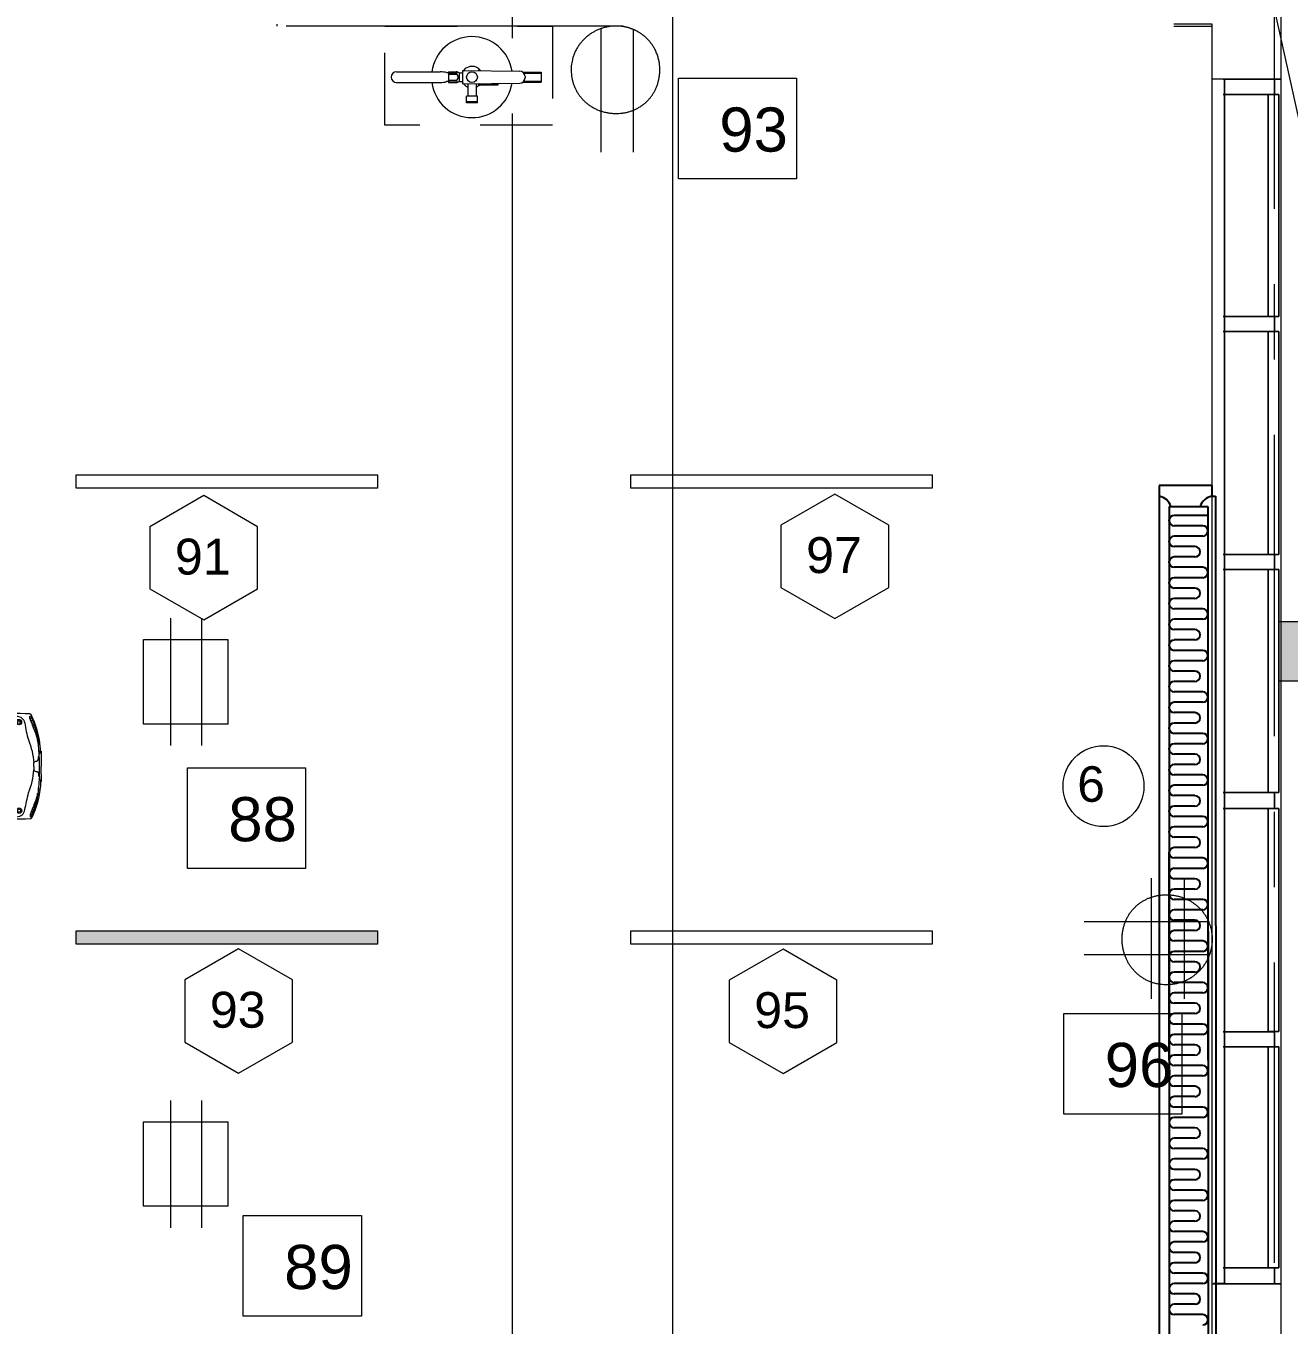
# Model space of a CAD drawing. Header units: inches. Extents: x 0.9 to 36.3, y 0.7 to 23.3.
# Drawn here: x 27.751 to 29.846, y 7.065 to 9.22 of the extents above; entities that cross this region are included whole.
import ezdxf

# ---------------------------------------------------------------- set-up
doc = ezdxf.new("R2010")
doc.units = ezdxf.units.IN
doc.linetypes.add('ACAD_ISO02W100', pattern=[15, 12, -3])
doc.linetypes.add('DASHED2', pattern=[0.375, 0.25, -0.125])
doc.layers.get('0').update_dxf_attribs({"color": 1})
doc.layers.add('Baseboard heater', color=7, linetype='Continuous', true_color=0x581317)
for name, color, linetype, lineweight, true_color in [('Blocks', 7, 'Continuous', 5, 0x9a9c7f), ('Lights', 7, 'Continuous', 15, 0xff0a0a), ('Numbering Baseboard Heater', 7, 'Continuous', 0, 0x581317), ('Numbering Lights', 1, 'Continuous', 15, 0xff0000), ('PDF_Geometry', 7, 'Continuous', 9, 0x777777)]:
    doc.layers.add(name, color=color, linetype=linetype, lineweight=lineweight, true_color=true_color)
for name, color, linetype, lineweight in [('Fire Extinguisher', 12, 'Continuous', 15), ('Numbering receptecles', 170, 'Continuous', 15), ('Receptacles', 170, 'Continuous', 15)]:
    doc.layers.add(name, color=color, linetype=linetype, lineweight=lineweight)
doc.styles.get("Standard").update_dxf_attribs({"font": 'arial.ttf'})

# ---------------------------------------------------------------- blocks, each defined once
blk = doc.blocks.new('Epson 5040ub_top_cad-block.com')
at = {"color": 0}
for points in [[(-73.9, -4.5), (-73.9, 0), (0, 0)], [(73.9, -4.5), (73.9, 0), (0, 0)], [(-230.6, -53.4), (-238.1, -47.2)], [(-219.7, -49.3), (-227.7, -42.6)], [(-208.3, -44.9), (-216.4, -38.2)], [(-198.7, -41.1), (-206.5, -34.6)], [(-188.1, -37), (-195.3, -31)], [(-177.2, -32.4), (-183.1, -27.5)], [(-167.9, -28.7), (-172.6, -24.9)], [(-157.3, -24.9), (-160.4, -22.3)], [(-147.5, -21.8), (-149.4, -20.3)], [(-138.3, -19.3), (-138.9, -18.8)], [(138.3, -19.3), (138.9, -18.8)], [(147.5, -21.8), (149.4, -20.3)], [(157.3, -24.9), (160.4, -22.3)], [(167.9, -28.7), (172.6, -24.9)], [(177.2, -32.4), (183.1, -27.5)], [(188.1, -37), (195.3, -31)], [(198.7, -41.1), (206.5, -34.6)], [(208.3, -44.9), (216.4, -38.2)], [(219.7, -49.3), (227.7, -42.6)], [(230.6, -53.4), (238.1, -47.2)], [(-18.6, -359.4), (0, -359.4)], [(-18.6, -371.4), (0, -371.4)], [(18.6, -359.4), (0, -359.4)], [(18.6, -371.4), (0, -371.4)], [(-48.7, -438.5), (48.7, -438.5)]]:
    blk.add_lwpolyline(points, dxfattribs=at)
for points in [[(0, -36.6), (-16.8, -36.6, -0.354906), (-24.2, -30.6, -0.016056), (-25.6, -22.2, 0.285232), (-31.3, -15.4, 0.084022), (-44.3, -13.5, -0.143766), (-48.6, -12.3, -0.072792), (-51.7, -9.7), (-60.2, -10.3, 0.320532), (-65.8, -5.2, 0.048215), (-96.9, -4.8, 0.096612), (-253.6, -49, 0.263617), (-257.6, -55.1, 0.012885), (-257.6, -426.5, -0.781265)], [(-60.2, -10.3), (-106, -13.5, 0.045223), (-106, -13.5, 0.07056), (-174.3, -31.3, -0.006437), (-228.3, -52.6, -0.072856), (-242.6, -55.7, -0.70445), (-245.6, -48.9, -0.081569), (-240.3, -45.4, -0.0531), (-169.8, -21.4, -0.048177), (-106, -13.5, -6.183682)], [(-48.7, -438.5), (-87.3, -438.5, -0.020934), (-200.3, -433.8, -0.427836), (-246.2, -376.8), (-246.2, -120.6, -0.367703), (-212.3, -80.7, 0.026801), (-129.5, -62.7, 0.03082), (-129.5, -62.7, -0.081077), (-16.8, -36.6, -8.970593)], [(-246.5, -53.2, -0.112665), (-245.6, -51.7, -0.081569), (-240.3, -48.2, -0.0531), (-169.8, -24.2, -0.02751), (-133.5, -18.2, -0.02751)], [(0, -36.6), (16.8, -36.6, 0.354906), (24.2, -30.6, 0.016056), (25.6, -22.2, -0.285232), (31.3, -15.4, -0.084022), (44.3, -13.5, 0.143766), (48.6, -12.3, 0.072792), (51.7, -9.7), (60.2, -10.3, -0.320532), (65.8, -5.2, -0.048215), (96.9, -4.8, -0.096612), (253.6, -49, -0.263617), (257.6, -55.1, -0.012885), (257.6, -426.5, 0.781265)], [(48.7, -438.5), (87.3, -438.5, 0.020934), (200.3, -433.8, 0.427836), (246.2, -376.8), (246.2, -120.6, 0.367703), (212.3, -80.7, -0.026801), (129.5, -62.7, -0.03082), (129.5, -62.7, 0.081077), (16.8, -36.6, 8.970593)], [(60.2, -10.3), (106, -13.5, -0.045223), (106, -13.5, -0.07056), (174.3, -31.3, 0.006437), (228.3, -52.6, 0.072856), (242.6, -55.7, 0.70445), (245.6, -48.9, 0.081569), (240.3, -45.4, 0.0531), (169.8, -21.4, 0.048177), (106, -13.5, 6.183682)], [(246.5, -53.2, 0.112665), (245.6, -51.7, 0.081569), (240.3, -48.2, 0.0531), (169.8, -24.2, 0.02751), (133.5, -18.2, 0.02751)], [(-257.6, -426.5, 0.30611), (-247.4, -441.7, 0.079705), (-229.7, -445.7, 0.003039), (0, -450, 73.76926)], [(257.6, -426.5, -0.30611), (247.4, -441.7, -0.079705), (229.7, -445.7, -0.003039), (0, -450, -73.76926)]]:
    blk.add_lwpolyline(points, format="xyb", dxfattribs=at)
for centre, radius in [((-217, -109.2), 13.3), ((-217, -109.2), 7.38), ((217, -109.2), 13.3), ((217, -109.2), 7.38)]:
    blk.add_circle(centre, radius, dxfattribs=at)
for centre, radius, start, end in [((0, -858.8), 850.7, 86.51693, 93.48307), ((-14, -365.4), 7.59, 127.73948, 232.26052), ((14, -365.4), 7.59, 307.73948, 52.26052)]:
    blk.add_arc(centre, radius, start, end, dxfattribs=at)
blk = doc.blocks.new('Fire Extinguisher_top_dwgmodels.com')
at = {"color": 0}
for p, q in [((-111.7, 8), (-47, 8)), ((-34.9, 6.6), (-37.6, 6.6)), ((-34.9, 8), (-34.9, -8)), ((-34.9, 8), (-23.5, 8)), ((-34.9, 4.6), (-23.2, 4.6)), ((-34.8, 5.7), (-23.2, 5.7)), ((-18.9, 6.3), (-18.9, -6.3)), ((-18.9, 6.3), (-13.5, 6.3)), ((-13.5, -10), (-13.5, 10)), ((-13.5, 10), (70.6, 8.9)), ((10.3, 9.7), (10.3, 11.5)), ((10.7, 9.7), (10.7, 11.5)), ((75, 7.5), (102.5, 7.5)), ((76.7, 5.9), (102.5, 5.9)), ((78.5, 0.9), (78.5, -0.9)), ((102.5, 7.5), (102.5, -7.5)), ((-111.7, -8), (-47, -8)), ((-34.9, -6.6), (-37.6, -6.6)), ((-34.9, -4.6), (-23.2, -4.6)), ((-34.9, -8), (-23.5, -8)), ((-34.8, -5.7), (-23.2, -5.7)), ((-18.9, -6.3), (-13.5, -6.3)), ((-13.5, -10), (70.6, -8.9)), ((-6, -9.9), (-6, -28.4)), ((6, -9.7), (6, -28.4)), ((10.3, -9.7), (10.3, -9.7)), ((10.7, -9.9), (10.7, -9.7)), ((10.8, -10.2), (11, -9.9)), ((10.9, -10.4), (38.5, -10.4)), ((10.9, -11.2), (38.5, -11.2)), ((75, -7.5), (102.5, -7.5)), ((76.7, -5.9), (102.5, -5.9)), ((-8, -38), (-8, -28.4)), ((8, -28.4), (-8, -28.4)), ((-8, -36.1), (8, -36.1)), ((8, -38), (-8, -38)), ((8, -38), (8, -28.4))]:
    blk.add_line(p, q, dxfattribs=at)
blk.add_circle((0, 0), 8, dxfattribs=at)
for centre, radius, start, end in [((0, 0), 60, 8.6363, 172.3377), ((-111.7, 0), 8, 90, 270), ((-48.9, -37), 45.1, 75.4552, 87.5164), ((-23.6, 0.6), 7.45, 50.2127, 88.8117), ((-23.3, 7.7), 1.98, 271.9881, 358.9526), ((-25.5, 0), 5.13, 297.4534, 62.5466), ((0, 0), 16, 147.6298, 156.9032), ((0, 0), 16, 37.0611, 141.3809), ((10.5, 11.5), 0.177, 14.0852, 165.9148), ((70.5, 0.9), 8, 0, 89.221), ((0, 0), 60, 187.6623, 351.3637), ((-48.9, 37), 45.1, 272.4836, 284.5448), ((-23.6, -0.6), 7.45, 271.1883, 309.7873), ((-23.3, -7.7), 1.98, 1.0474, 88.0119), ((0, 0), 16, 203.0968, 212.3702), ((0, 0), 16, 218.6191, 247.9757), ((-11.2, -9.9), 0.819, 184.1848, 357.3731), ((0, 0), 16, 292.0243, 310.0558), ((10.5, -11), 1.25, 101.8101, 350.1732), ((10.5, -11), 0.907, 90, 346.3844), ((10.2, -9.7), 0.107, 282.2941, 2.9308), ((10.4, -9.9), 0.229, 277.2272, 346.9737), ((11.1, -10.8), 0.447, 116.5651, 243.4349), ((0, 0), 16, 312.0013, 315.4535), ((10.5, -11), 0.907, 40.2976, 70.7774), ((10.5, -11), 1.25, 27.9629, 66.6982), ((0, 0), 16, 319.3461, 322.9389), ((38.3, -10.8), 0.447, 296.5651, 63.4349), ((70.5, -0.9), 8, 270.779, 0)]:
    blk.add_arc(centre, radius, start, end, dxfattribs=at)

msp = doc.modelspace()

# ---------------------------------------------------------------- hatches: boundary and pattern name
at = {"layer": 'Lights', "linetype": 'ByBlock', "ltscale": 0.001, "transparency": 33554559}
h = msp.add_hatch(color=256, dxfattribs=at)
h.paths.add_polyline_path([(24.124, 7.7186), (24.124, 7.6966), (24.624, 7.6966), (24.624, 7.7186)])
h.paths.add_polyline_path([(26.474, 7.6966), (26.474, 7.7186), (25.974, 7.7186), (25.974, 7.6966)])
h.paths.add_polyline_path([(28.334, 7.6966), (28.334, 7.7186), (27.834, 7.7186), (27.834, 7.6966)])
at = {"layer": 'PDF_Geometry', "linetype": 'DASHED2', "ltscale": 0.08, "transparency": 33554559}
h = msp.add_hatch(color=256, dxfattribs=at)
h.dxf.hatch_style = 1
h.paths.add_polyline_path([(31.767, 8.2313), (30.0487, 8.2313), (30.0567, 8.1956, -0.057462), (30.1145, 8.202, -0.191616), (30.2903, 8.1332), (31.767, 8.1332)])
h.paths.add_polyline_path([(30.0487, 8.2313), (29.8324, 8.2313), (29.8324, 8.1332), (29.9397, 8.1332, -0.132886), (30.0567, 8.1956)])
h.paths.add_polyline_path([(30.1145, 8.202, 0.191813), (29.9397, 8.1332), (30.2903, 8.1332, 0.191616)])

# ---------------------------------------------------------------- linework, layer by layer
at = {"layer": 'Baseboard heater', "linetype": 'ByBlock', "ltscale": 0.5}
for p, q in [((29.6306, 8.4572), (29.6308, 6.8947)), ((29.7179, 8.4572), (29.6306, 8.4572)), ((29.7179, 8.4572), (29.7179, 8.4397)), ((29.7179, 8.4397), (29.7243, 8.4397)), ((29.7243, 8.4397), (29.7245, 6.9122))]:
    msp.add_line(p, q, dxfattribs=at)
at = {"layer": 'Baseboard heater', "linetype": 'ByBlock', "ltscale": 0.3}
for p, q in [((29.6469, 8.4228), (29.7114, 8.4228)), ((29.6469, 8.4228), (29.647, 6.9291)), ((29.7114, 8.4078), (29.6555, 8.4078)), ((29.7114, 8.4228), (29.7116, 6.9292)), ((29.7028, 8.3906), (29.6555, 8.3906)), ((29.7028, 8.3734), (29.6555, 8.3733)), ((29.6899, 8.3561), (29.6555, 8.3561)), ((29.6899, 8.3389), (29.6555, 8.3389)), ((29.7028, 8.3217), (29.6555, 8.3217)), ((29.7028, 8.3045), (29.6555, 8.3045)), ((29.6899, 8.2873), (29.6555, 8.2873)), ((29.6899, 8.27), (29.6555, 8.27)), ((29.7028, 8.2528), (29.6555, 8.2528)), ((29.7028, 8.2356), (29.6555, 8.2356)), ((29.6899, 8.2184), (29.6555, 8.2184)), ((29.6899, 8.2012), (29.6555, 8.2012)), ((29.7029, 8.1839), (29.6555, 8.1839)), ((29.7029, 8.1667), (29.6555, 8.1667)), ((29.6899, 8.1495), (29.6555, 8.1495)), ((29.6899, 8.1323), (29.6555, 8.1323)), ((29.7029, 8.1151), (29.6555, 8.1151)), ((29.7029, 8.0978), (29.6555, 8.0978)), ((29.6899, 8.0806), (29.6555, 8.0806)), ((29.6899, 8.0634), (29.6555, 8.0634)), ((29.7029, 8.0462), (29.6555, 8.0462)), ((29.7029, 8.029), (29.6555, 8.029)), ((29.69, 8.0117), (29.6555, 8.0117)), ((29.69, 7.9945), (29.6555, 7.9945)), ((29.7029, 7.9773), (29.6555, 7.9773)), ((29.7029, 7.9601), (29.6555, 7.9601)), ((29.69, 7.9429), (29.6555, 7.9429)), ((29.69, 7.9256), (29.6555, 7.9256)), ((29.7029, 7.9084), (29.6555, 7.9084)), ((29.7029, 7.8912), (29.6555, 7.8912)), ((29.69, 7.874), (29.6555, 7.874)), ((29.647, 7.5038), (29.6469, 7.8481)), ((29.69, 7.8568), (29.6555, 7.8568)), ((29.7115, 7.8509), (29.7115, 7.5038)), ((29.7029, 7.8395), (29.6555, 7.8395)), ((29.7029, 7.8223), (29.6555, 7.8223)), ((29.69, 7.8051), (29.6555, 7.8051)), ((29.69, 7.7879), (29.6555, 7.7879)), ((29.7029, 7.7707), (29.6555, 7.7707)), ((29.7029, 7.7534), (29.6555, 7.7534)), ((29.69, 7.7362), (29.6555, 7.7362)), ((29.69, 7.719), (29.6556, 7.719)), ((29.7029, 7.7018), (29.6556, 7.7018)), ((29.7029, 7.6846), (29.6556, 7.6846)), ((29.69, 7.6673), (29.6556, 7.6673)), ((29.69, 7.6501), (29.6556, 7.6501)), ((29.7029, 7.6329), (29.6556, 7.6329)), ((29.7029, 7.6157), (29.6556, 7.6157)), ((29.69, 7.5985), (29.6556, 7.5985)), ((29.69, 7.5812), (29.6556, 7.5812)), ((29.7029, 7.564), (29.6556, 7.564)), ((29.7029, 7.5468), (29.6556, 7.5468)), ((29.69, 7.5296), (29.6556, 7.5296)), ((29.69, 7.5124), (29.6556, 7.5124)), ((29.7029, 7.4951), (29.6556, 7.4951)), ((29.7029, 7.4779), (29.6556, 7.4779)), ((29.69, 7.4607), (29.6556, 7.4607)), ((29.69, 7.4435), (29.6556, 7.4435)), ((29.7029, 7.4263), (29.6556, 7.4263)), ((29.7029, 7.409), (29.6556, 7.409)), ((29.69, 7.3918), (29.6556, 7.3918)), ((29.69, 7.3746), (29.6556, 7.3746)), ((29.7029, 7.3574), (29.6556, 7.3574)), ((29.7029, 7.3402), (29.6556, 7.3402)), ((29.69, 7.3229), (29.6556, 7.3229)), ((29.69, 7.3057), (29.6556, 7.3057)), ((29.703, 7.2885), (29.6556, 7.2885)), ((29.703, 7.2713), (29.6556, 7.2713)), ((29.69, 7.2541), (29.6556, 7.2541)), ((29.69, 7.2368), (29.6556, 7.2368)), ((29.703, 7.2196), (29.6556, 7.2196)), ((29.703, 7.2024), (29.6556, 7.2024)), ((29.6901, 7.1852), (29.6556, 7.1852)), ((29.6901, 7.168), (29.6556, 7.168)), ((29.703, 7.1508), (29.6556, 7.1507)), ((29.703, 7.1335), (29.6556, 7.1335)), ((29.6901, 7.1163), (29.6556, 7.1163)), ((29.6901, 7.0991), (29.6556, 7.0991)), ((29.703, 7.0819), (29.6556, 7.0819))]:
    msp.add_line(p, q, dxfattribs=at)
for centre, radius, start, end in [((29.6262, 8.4151), 0.025, 17.8466, 79.8996), ((29.7223, 8.4151), 0.025, 100.1133, 162.1663), ((29.6555, 8.3992), 0.00861, 90.0065, 270.0065), ((29.7028, 8.382), 0.00861, 270.0065, 90.0065), ((29.6555, 8.3647), 0.00861, 90.0065, 270.0065), ((29.6899, 8.3475), 0.00861, 270.0065, 90.0065), ((29.6555, 8.3303), 0.00861, 90.0065, 270.0065), ((29.7028, 8.3131), 0.00861, 270.0065, 90.0065), ((29.6555, 8.2959), 0.00861, 90.0065, 270.0065), ((29.6899, 8.2786), 0.00861, 270.0065, 90.0065), ((29.6555, 8.2614), 0.00861, 90.0065, 270.0065), ((29.6555, 8.227), 0.00861, 90.0065, 270.0065), ((29.7028, 8.2442), 0.00861, 270.0065, 90.0065), ((29.6899, 8.2098), 0.00861, 270.0065, 90.0065), ((29.6555, 8.1925), 0.00861, 90.0065, 270.0065), ((29.7029, 8.1753), 0.00861, 270.0065, 90.0065), ((29.6555, 8.1581), 0.00861, 90.0065, 270.0065), ((29.6899, 8.1409), 0.00861, 270.0065, 90.0065), ((29.6555, 8.1237), 0.00861, 90.0065, 270.0065), ((29.7029, 8.1064), 0.00861, 270.0065, 90.0065), ((29.6555, 8.0892), 0.00861, 90.0065, 270.0065), ((29.6555, 8.0548), 0.00861, 90.0065, 270.0065), ((29.6899, 8.072), 0.00861, 270.0065, 90.0065), ((29.7029, 8.0376), 0.00861, 270.0065, 90.0065), ((29.6555, 8.0203), 0.00861, 90.0065, 270.0065), ((29.69, 8.0031), 0.00861, 270.0065, 90.0065), ((29.6555, 7.9859), 0.00861, 90.0065, 270.0065), ((29.7029, 7.9687), 0.00861, 270.0065, 90.0065), ((29.6555, 7.9515), 0.00861, 90.0065, 270.0065), ((29.69, 7.9342), 0.00861, 270.0065, 90.0065), ((29.6555, 7.917), 0.00861, 90.0065, 270.0065), ((29.6555, 7.8826), 0.00861, 90.0065, 270.0065), ((29.7029, 7.8998), 0.00861, 270.0065, 90.0065), ((29.69, 7.8654), 0.00861, 270.0065, 90.0065), ((29.6555, 7.8481), 0.00861, 90.0065, 270.0065), ((29.7029, 7.8309), 0.00861, 270.0065, 90.0065), ((29.6555, 7.8137), 0.00861, 90.0065, 270.0065), ((29.69, 7.7965), 0.00861, 270.0065, 90.0065), ((29.6555, 7.7793), 0.00861, 90.0065, 270.0065), ((29.7029, 7.7621), 0.00861, 270.0065, 90.0065), ((29.6555, 7.7448), 0.00861, 90.0065, 270.0065), ((29.6556, 7.7104), 0.00861, 90.0065, 270.0065), ((29.69, 7.7276), 0.00861, 270.0065, 90.0065), ((29.7029, 7.6932), 0.00861, 270.0065, 90.0065), ((29.6556, 7.6759), 0.00861, 90.0065, 270.0065), ((29.69, 7.6587), 0.00861, 270.0065, 90.0065), ((29.6556, 7.6415), 0.00861, 90.0065, 270.0065), ((29.7029, 7.6243), 0.00861, 270.0065, 90.0065), ((29.6556, 7.6071), 0.00861, 90.0065, 270.0065), ((29.69, 7.5899), 0.00861, 270.0065, 90.0065), ((29.6556, 7.5726), 0.00861, 90.0065, 270.0065), ((29.6556, 7.5382), 0.00861, 90.0065, 270.0065), ((29.7029, 7.5554), 0.00861, 270.0065, 90.0065), ((29.69, 7.521), 0.00861, 270.0065, 90.0065), ((29.6556, 7.5038), 0.00861, 90.0065, 270.0065), ((29.7029, 7.4865), 0.00861, 270.0065, 90.0065), ((29.6556, 7.4693), 0.00861, 90.0065, 270.0065), ((29.69, 7.4521), 0.00861, 270.0065, 90.0065), ((29.6556, 7.4349), 0.00861, 90.0065, 270.0065), ((29.7029, 7.4177), 0.00861, 270.0065, 90.0065), ((29.6556, 7.4004), 0.00861, 90.0065, 270.0065), ((29.6556, 7.366), 0.00861, 90.0065, 270.0065), ((29.69, 7.3832), 0.00861, 270.0065, 90.0065), ((29.7029, 7.3488), 0.00861, 270.0065, 90.0065), ((29.6556, 7.3316), 0.00861, 90.0065, 270.0065), ((29.69, 7.3143), 0.00861, 270.0065, 90.0065), ((29.6556, 7.2971), 0.00861, 90.0065, 270.0065), ((29.703, 7.2799), 0.00861, 270.0065, 90.0065), ((29.6556, 7.2627), 0.00861, 90.0065, 270.0065), ((29.69, 7.2455), 0.00861, 270.0065, 90.0065), ((29.6556, 7.2282), 0.00861, 90.0065, 270.0065), ((29.6556, 7.1938), 0.00861, 90.0065, 270.0065), ((29.703, 7.211), 0.00861, 270.0065, 90.0065), ((29.6901, 7.1766), 0.00861, 270.0065, 90.0065), ((29.6556, 7.1594), 0.00861, 90.0065, 270.0065), ((29.6556, 7.1249), 0.00861, 90.0065, 270.0065), ((29.703, 7.1421), 0.00861, 270.0065, 90.0065), ((29.6901, 7.1077), 0.00861, 270.0065, 90.0065), ((29.6556, 7.0905), 0.00861, 90.0065, 270.0065), ((29.703, 7.0733), 0.00861, 270.0065, 90.0065)]:
    msp.add_arc(centre, radius, start, end, dxfattribs=at)
at = {"layer": 'Fire Extinguisher', "linetype": 'ACAD_ISO02W100', "ltscale": 0.01}
msp.add_lwpolyline([(28.3459, 9.2197), (28.6242, 9.2197), (28.6242, 9.0554), (28.3459, 9.0554)], close=True, dxfattribs=at)
at = {"layer": 'Lights', "linetype": 'ByBlock'}
for points in [[(27.834, 8.4531), (27.834, 8.4751), (28.334, 8.4751), (28.334, 8.4531)], [(28.754, 8.4531), (28.754, 8.4751), (29.254, 8.4751), (29.254, 8.4531)], [(27.834, 7.6966), (27.834, 7.7186), (28.334, 7.7186), (28.334, 7.6966)], [(28.754, 7.6966), (28.754, 7.7186), (29.254, 7.7186), (29.254, 7.6966)]]:
    msp.add_lwpolyline(points, close=True, dxfattribs=at)
at = {"layer": 'Numbering Baseboard Heater', "linetype": 'ByBlock', "ltscale": 0.001}
msp.add_circle((29.5383, 7.9586), 0.0671, dxfattribs=at)
at = {"layer": 'Numbering Lights', "linetype": 'ByBlock', "ltscale": 0.001}
for points in [[(28.0455, 8.4408), (27.9561, 8.3891), (27.9561, 8.2859), (28.0455, 8.2343), (28.1349, 8.2859), (28.1349, 8.3891)], [(29.0927, 8.4432), (29.0032, 8.3916), (29.0032, 8.2884), (29.0927, 8.2367), (29.1821, 8.2884), (29.1821, 8.3916)], [(28.1035, 7.6889), (28.0141, 7.6373), (28.0141, 7.534), (28.1035, 7.4824), (28.1929, 7.534), (28.1929, 7.6373)], [(29.0066, 7.6883), (28.9172, 7.6367), (28.9172, 7.5334), (29.0066, 7.4818), (29.096, 7.5334), (29.096, 7.6367)]]:
    msp.add_lwpolyline(points, close=True, dxfattribs=at)
at = {"layer": 'Numbering receptecles', "linetype": 'ByBlock', "ltscale": 0.001}
for points in [[(28.833, 9.1334), (29.029, 9.1334), (29.029, 8.9661), (28.833, 8.9661)], [(28.0185, 7.9892), (28.2145, 7.9892), (28.2145, 7.8219), (28.0185, 7.8219)], [(29.4724, 7.5815), (29.6684, 7.5815), (29.6684, 7.4143), (29.4724, 7.4143)], [(28.1111, 7.2463), (28.3071, 7.2463), (28.3071, 7.0791), (28.1111, 7.0791)]]:
    msp.add_lwpolyline(points, close=True, dxfattribs=at)
at = {"layer": 'PDF_Geometry', "linetype": 'ByBlock'}
for points in [[(28.5577, 9.1998), (28.5577, 9.6998)], [(29.822, 8.9163), (29.822, 9.4163)], [(28.8237, 8.8601), (28.8237, 9.3601)], [(29.9084, 8.8595), (29.8001, 9.3462)], [(29.7191, 9.3197), (29.8324, 9.3197), (29.8324, 9.2664), (29.8324, 9.1314), (29.7191, 9.1314)], [(28.1673, 9.2197), (28.1673, 9.2213), (28.1673, 9.223)], [(28.7408, 9.2197), (28.1825, 9.2197)], [(29.7184, 9.1312), (29.7184, 9.2228), (29.6551, 9.2228)], [(29.6551, 9.2195), (29.7184, 9.2195)], [(29.7184, 7.1329), (29.7184, 9.1312)], [(29.7209, 9.1319), (29.7391, 9.1319)], [(29.8223, 9.1314), (29.8324, 9.1314), (29.8324, 7.1331), (29.8223, 7.1331)], [(28.5577, 8.9498), (28.5577, 9.0748)], [(28.5577, 6.3265), (28.5577, 8.9498)], [(28.8237, 6.2367), (28.8237, 8.8601)], [(29.822, 8.6663), (29.822, 8.7913)], [(29.822, 8.0413), (29.822, 8.5413)], [(29.8289, 8.1332), (31.767, 8.1332), (31.767, 8.2313), (29.8289, 8.2313)], [(29.822, 7.7913), (29.822, 7.9163)], [(29.822, 7.168), (29.822, 7.6663)], [(29.7391, 7.1335), (29.7209, 7.1335)], [(24.7419, 6.193), (29.7184, 6.193), (29.7184, 7.1329)], [(29.7191, 7.1331), (29.8324, 7.1331), (29.8324, 6.1931), (29.8324, 6.0998), (24.7426, 6.0998)]]:
    msp.add_lwpolyline(points, dxfattribs=at)
for points in [[(29.822, 9.1313), (29.822, 9.1063), (29.7369, 9.1063), (29.822, 9.1063), (29.822, 9.1313), (29.7369, 9.1313)], [(29.7391, 9.1069), (29.7391, 9.1319)], [(29.7391, 9.1069), (29.7391, 8.7386)], [(29.7391, 9.1069), (29.7391, 8.7386)], [(29.8289, 8.738), (29.8289, 9.1063), (29.8106, 9.1063), (29.8289, 9.1063), (29.8289, 8.738), (29.8106, 8.738)], [(29.8116, 9.1067), (29.8116, 8.7383)], [(29.822, 8.7129), (29.822, 8.7379), (29.7369, 8.7379), (29.822, 8.7379), (29.822, 8.7129), (29.7369, 8.7129)], [(29.7391, 8.7386), (29.7391, 8.7136)], [(29.7391, 8.7136), (29.7391, 8.3436)], [(29.7391, 8.7136), (29.7391, 8.3436)], [(29.8289, 8.343), (29.8289, 8.713), (29.8106, 8.713), (29.8289, 8.713), (29.8289, 8.343), (29.8106, 8.343)], [(29.8116, 8.7133), (29.8116, 8.3433)], [(29.822, 8.318), (29.822, 8.343), (29.7369, 8.343), (29.822, 8.343), (29.822, 8.318), (29.7369, 8.318)], [(29.7391, 8.3436), (29.7391, 8.3186)], [(29.7391, 8.3186), (29.7391, 7.9485)], [(29.7391, 8.3186), (29.7391, 7.9485)], [(29.8289, 7.9481), (29.8289, 8.318), (29.8106, 8.318), (29.8289, 8.318), (29.8289, 7.9481), (29.8106, 7.9481)], [(29.8116, 8.3183), (29.8116, 7.9483)], [(29.822, 7.9213), (29.822, 7.948), (29.7369, 7.948), (29.822, 7.948), (29.822, 7.9213), (29.7369, 7.9213)], [(29.7391, 7.9485), (29.7391, 7.9219)], [(29.7391, 7.9219), (29.7391, 7.5519)], [(29.7391, 7.9219), (29.7391, 7.5519)], [(29.8289, 7.5514), (29.8289, 7.9214), (29.8106, 7.9214), (29.8289, 7.9214), (29.8289, 7.5514), (29.8106, 7.5514)], [(29.8116, 7.9217), (29.8116, 7.5517)], [(29.822, 7.5263), (29.822, 7.5513), (29.7369, 7.5513), (29.822, 7.5513), (29.822, 7.5263), (29.7369, 7.5263)], [(29.7391, 7.5519), (29.7391, 7.5269)], [(29.7391, 7.5269), (29.7391, 7.1602)], [(29.7391, 7.5269), (29.7391, 7.1602)], [(29.8289, 7.1597), (29.8289, 7.5264), (29.8106, 7.5264), (29.8289, 7.5264), (29.8289, 7.1597), (29.8106, 7.1597)], [(29.8116, 7.5267), (29.8116, 7.16)], [(29.822, 7.133), (29.822, 7.1597), (29.7369, 7.1597), (29.822, 7.1597), (29.822, 7.133), (29.7369, 7.133)], [(29.7391, 7.1602), (29.7391, 7.1335)]]:
    msp.add_lwpolyline(points, close=True, dxfattribs=at)
at = {"layer": 'Receptacles', "linetype": 'ByBlock'}
for points in [[(28.7048, 9.0104), (28.7048, 9.2155)], [(28.7587, 9.0104), (28.7587, 9.2138)], [(27.9909, 8.0262), (27.9909, 8.2373)], [(28.0422, 8.0262), (28.0422, 8.2373)], [(29.6175, 7.8059), (29.6175, 7.6059)], [(29.6722, 7.8059), (29.6722, 7.6059)], [(29.506, 7.7343), (29.7143, 7.7343)], [(29.506, 7.6796), (29.7143, 7.6796)], [(27.9909, 7.2261), (27.9909, 7.4372)], [(28.0422, 7.2261), (28.0422, 7.4372)]]:
    msp.add_lwpolyline(points, dxfattribs=at)
for points in [[(28.0856, 8.2017), (28.0856, 8.0617), (27.9455, 8.0617), (27.9455, 8.2017)], [(28.0856, 7.4017), (28.0856, 7.2616), (27.9455, 7.2616), (27.9455, 7.4017)]]:
    msp.add_lwpolyline(points, close=True, dxfattribs=at)
for points, weights, knots in [([(28.7297, 9.2197), (28.7492, 9.2198), (28.7673, 9.2124), (28.7811, 9.1986), (28.7949, 9.1848), (28.8023, 9.1667), (28.8022, 9.1472), (28.8022, 9.1057), (28.7711, 9.0746), (28.7297, 9.0746), (28.6882, 9.0746), (28.6551, 9.1057), (28.6551, 9.1472), (28.6551, 9.1865), (28.6882, 9.2197), (28.7297, 9.2197)], [1, 0.948448710105, 0.948448710105, 1, 0.948448710105, 0.948448710105, 1, 1, 1, 1, 1, 1, 1, 1, 1, 1], [0, 0, 0, 0, 0.79168, 0.79168, 0.79168, 1.583359, 1.583359, 1.583359, 2.583359, 2.583359, 2.583359, 3.583359, 3.583359, 3.583359, 4.583359, 4.583359, 4.583359, 4.583359]), ([(29.6427, 7.7785), (29.6007, 7.7785), (29.5691, 7.7469), (29.5691, 7.7048), (29.5691, 7.6628), (29.6007, 7.6291), (29.6427, 7.6291), (29.6631, 7.629), (29.682, 7.6368), (29.6964, 7.6512), (29.7108, 7.6656), (29.7186, 7.6845), (29.7185, 7.7048), (29.7185, 7.7469), (29.6848, 7.7785), (29.6427, 7.7785)], [1, 1, 1, 1, 1, 1, 1, 0.948717948717, 0.948717948717, 1, 0.948717948717, 0.948717948717, 1, 1, 1, 1], [0, 0, 0, 0, 1, 1, 1, 2, 2, 2, 2.789582, 2.789582, 2.789582, 3.579164, 3.579164, 3.579164, 4.579164, 4.579164, 4.579164, 4.579164])]:
    msp.add_rational_spline(points, weights, degree=3, knots=knots, dxfattribs=at)

# ---------------------------------------------------------------- block references
at = {"layer": 'Blocks', "linetype": 'ByBlock', "xscale": 0.0003386368815212315, "yscale": 0.0003386368815212315, "zscale": 0.0003386368815212315, "rotation": 270.1884731752201}
msp.add_blockref('Epson 5040ub_top_cad-block.com', (27.7761, 7.9915), dxfattribs=at)
at = {"layer": 'Fire Extinguisher', "xscale": 0.001120411850034704, "yscale": 0.001120411850034704, "zscale": 0.001120411850034704}
msp.add_blockref('Fire Extinguisher_top_dwgmodels.com', (28.4906, 9.1349), dxfattribs=at)

# ---------------------------------------------------------------- texts
at = {"layer": 'Numbering Baseboard Heater', "linetype": 'ByBlock', "ltscale": 0.001}
msp.add_text('6', height=0.0589, dxfattribs=at).set_placement((29.4947, 7.9327))
at = {"layer": 'Numbering Lights', "linetype": 'ByBlock', "ltscale": 0.001}
for s, p in [('91', (27.9977, 8.3097)), ('97', (29.0448, 8.3122)), ('93', (28.0557, 7.5579)), ('95', (28.9588, 7.5573))]:
    msp.add_text(s, height=0.05956, dxfattribs=at).set_placement(p)
at = {"layer": 'Numbering receptecles', "linetype": 'ByBlock', "ltscale": 0.001}
for s, p in [('93', (28.9008, 9.0113)), ('88', (28.0863, 7.8672)), ('96', (29.5403, 7.4595)), ('89', (28.179, 7.1243))]:
    msp.add_text(s, height=0.0733, dxfattribs=at).set_placement(p)

doc.saveas('drawing.dxf')
